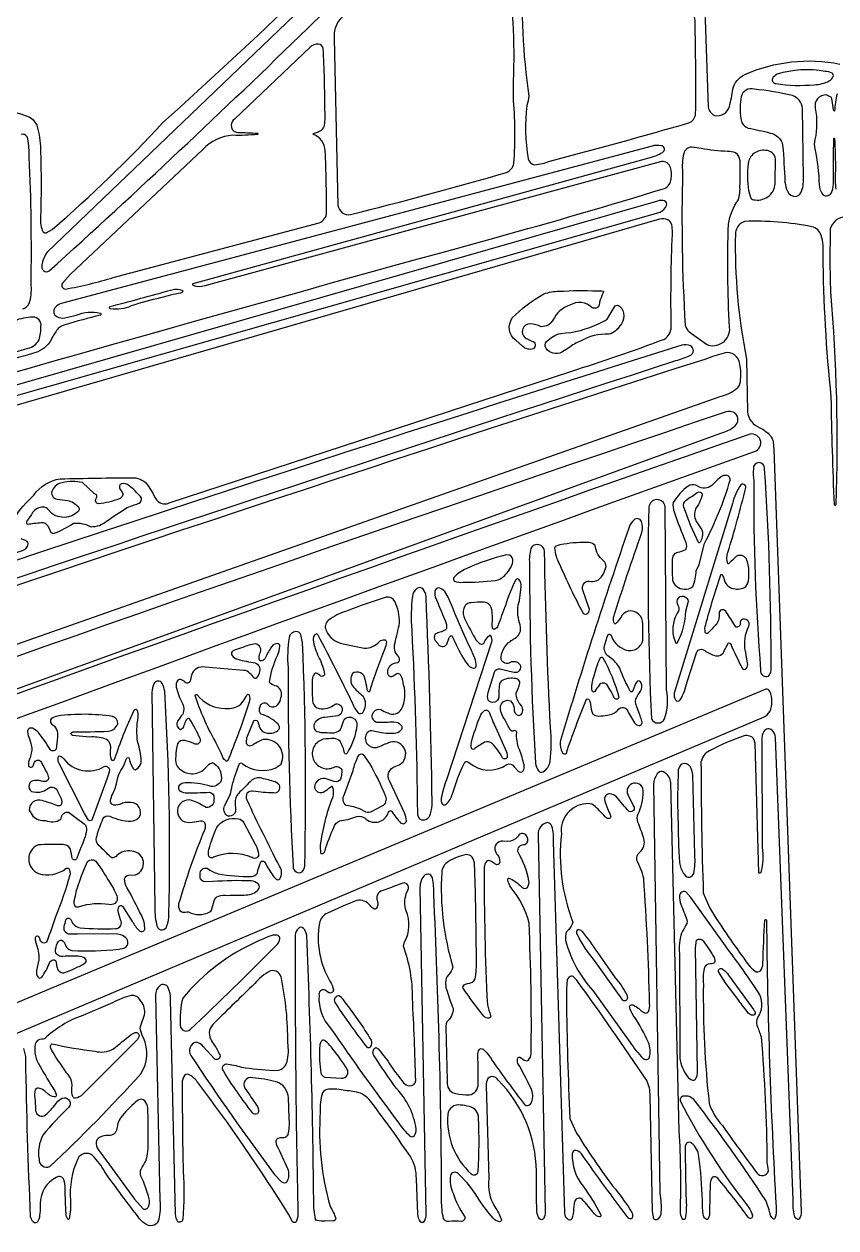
# Model space of a CAD drawing. Header units: metres. Extents: x 0.1 to 11.9, y 2.5 to 10.6.
# Drawn here: x 2.825 to 4.531, y 2.549 to 5.078 of the extents above; entities that cross this region are included whole.
import ezdxf

# ---------------------------------------------------------------- set-up
doc = ezdxf.new("R2010")
doc.units = ezdxf.units.M

msp = doc.modelspace()

# ---------------------------------------------------------------- linework, layer by layer
at = {"layer": 'Layer 1', "color": 0}
for points in [[(2.87343, 4.59892, 0.1276), (2.86229, 4.57138, 0.3157), (2.86591, 4.55992, 0.3157), (2.87791, 4.55941, 0.0087), (3.42105, 5.06938), (4.30586, 5.93711, 0.0199), (5.43085, 7.15143, 0.0349), (6.76457, 8.82672, 0.0132), (7.80683, 10.4261, -0.3156), (7.81356, 10.42746, -0.3081), (7.82169, 10.41323, 0.1559), (7.82504, 10.40217, 0.554), (7.83153, 10.40224, 0.2638), (7.83198, 10.4139, 0.0415), (7.81648, 10.43607, 0.1151), (7.80658, 10.44448, 0.3209), (7.80157, 10.44374, 0.041), (7.77989, 10.41175, -0.0264), (6.06598, 7.92675, -0.0319), (3.46018, 5.16184), (2.87343, 4.59892)], [(4.23462, 5.08402, -0.044), (4.22249, 5.39979, 0.0155), (4.2188, 5.47523, 0.3763), (4.19191, 5.50332, 0.0664), (3.89914, 5.48417, 0.3076), (3.86655, 5.43015, 0.0181), (3.8708, 5.25862, 0.1463), (3.88376, 5.22944, -0.311), (3.88392, 5.22274, 0.1604), (3.87206, 5.19363, 0.0465), (3.88539, 4.92622, -0.0554), (3.88113, 4.90707, 0.069), (3.88409, 4.79453, 0.3282), (3.89764, 4.78227, 0.0708), (3.9295, 4.78981, 0.0055), (4.22159, 4.8704, 0.2864), (4.23587, 4.88877, 0.0087), (4.23462, 5.08402)], [(3.83909, 5.20433, 0.0571), (3.83834, 5.40729, 0.3953), (3.82744, 5.41236, 0.1152), (3.81093, 5.40227, 0.0061), (3.48907, 5.08825, 0.2125), (3.47668, 5.04753), (3.4843, 4.6968, 0.4231), (3.51074, 4.67757, 0.0081), (3.83838, 4.76621, 0.2455), (3.85417, 4.78506, 0.0351), (3.85286, 4.92612), (3.85327, 4.9577, 0.0499), (3.83909, 5.20433)], [(3.45678, 4.8966, 0.0139), (3.45339, 5.02665, 0.3437), (3.4433, 5.03588, 0.1839), (3.42584, 5.0291), (3.26725, 4.87823, 0.52), (3.26641, 4.85228), (3.27377, 4.85011, -0.0204), (3.31525, 4.84847, -0.3452), (3.31612, 4.84734, -0.3449), (3.31523, 4.84623, -0.0383), (3.26357, 4.84421, 0.2028), (3.20041, 4.81443), (2.92139, 4.55152), (2.90524, 4.53344, 0.5748), (2.91173, 4.52127, 0.0298), (3.01233, 4.54541), (3.44459, 4.66059, 0.3238), (3.46059, 4.68336, 0.0097), (3.4576, 4.81165, 0.2928), (3.43274, 4.84596, -0.3237), (3.43199, 4.84695, -0.3231), (3.4327, 4.84797, 0.0865), (3.44991, 4.85513, 0.1798), (3.45588, 4.86574, 0.0786), (3.45678, 4.8966)], [(4.50811, 4.97864, 0.1158), (4.40688, 4.97256, 0.1628), (4.39724, 4.96342, 0.4801), (4.40437, 4.95282, 0.0615), (4.4854, 4.95061, 0.1141), (4.51648, 4.95854, 0.1627), (4.52488, 4.96757, 0.3743), (4.52248, 4.9748, 0.1208), (4.50811, 4.97864)], [(4.41869, 4.82357, -0.01), (4.42351, 4.74589, 0.0588), (4.42872, 4.72678, 0.309), (4.44691, 4.71576, 0.2205), (4.45673, 4.7234, 0.1356), (4.46221, 4.75451), (4.46019, 4.90102, 0.3077), (4.43911, 4.92786, 0.0332), (4.35882, 4.94106, 0.4344), (4.33163, 4.92537, 0.0824), (4.33087, 4.87923), (4.33289, 4.87067, 0.175), (4.34636, 4.85944, -0.017), (4.39237, 4.8491, -0.3101), (4.41869, 4.82357)], [(4.20839, 4.767, 0.021), (4.21381, 4.44537, 0.1653), (4.22256, 4.43139), (4.2584, 4.40518, 0.5699), (4.30728, 4.44074, -0.0245), (4.30487, 4.65773, -0.114), (4.32582, 4.70903, 0.1068), (4.32868, 4.73734, 0.0303), (4.32914, 4.79073, 0.2381), (4.31991, 4.80715, 0.0978), (4.30286, 4.81013, -0.0265), (4.24731, 4.81642), (4.22829, 4.81953, 0.3641), (4.21087, 4.80592, 0.0826), (4.20839, 4.767)], [(4.3826, 4.81236, 0.4221), (4.3463, 4.78514, 0.0627), (4.34699, 4.72847), (4.35157, 4.71254, 0.2517), (4.36078, 4.70861, 0.4699), (4.40305, 4.74672), (4.40349, 4.79411, 0.404), (4.3826, 4.81236)], [(2.20656, 4.14699, -0.0441), (2.09957, 4.11254, 0.3194), (2.07527, 4.09225, 0.3549), (2.0828, 4.08639, 0.0852), (2.11408, 4.09337), (2.33324, 4.1618), (2.64824, 4.25245), (4.16123, 4.68293, 0.2003), (4.17457, 4.6971, 0.395), (4.17059, 4.70635, 0.1702), (4.15545, 4.70621), (2.20656, 4.14699)], [(3.04997, 4.48572, -0.1544), (3.00664, 4.4799, -0.2832), (3.00437, 4.48185, -0.2838), (3.00511, 4.48476, 0.0059), (3.13514, 4.51972, -0.1682), (3.15711, 4.51887, -0.4303), (3.15789, 4.51621, -0.1916), (3.15358, 4.51287, 0.026), (3.11181, 4.50281, 0.0269), (3.04997, 4.48572)], [(3.85068, 4.46051, -0.066), (3.91664, 4.51122, -0.0856), (3.94929, 4.51661, -0.0282), (4.02885, 4.51721, -0.0998), (4.04137, 4.51699, -0.3467), (4.04215, 4.51575, -0.109), (4.04087, 4.51181, 0.0251), (4.03398, 4.49395), (4.03289, 4.48688, -0.4495), (4.01829, 4.48215, 0.3509), (3.97176, 4.48754, 0.2047), (3.93609, 4.45599, -0.2833), (3.91149, 4.44224, 0.0774), (3.88828, 4.44841, 0.3204), (3.87254, 4.43745, 0.3205), (3.87781, 4.419, 0.0483), (3.88719, 4.41418), (3.89196, 4.41203, -0.2865), (3.89858, 4.40485, -0.2867), (3.89502, 4.39574, -0.2808), (3.87236, 4.40098), (3.85776, 4.41372, -0.4065), (3.85068, 4.46051)], [(3.95273, 4.42822, 0.1043), (4.03294, 4.44912, 0.0594), (4.05018, 4.45779), (4.06653, 4.48593, -0.3373), (4.07608, 4.48519, -0.428), (4.07643, 4.44412, -0.2007), (4.054, 4.42626, 0.1511), (3.99378, 4.41151, 0.0886), (3.96953, 4.39798), (3.95478, 4.38879, -0.3913), (3.92163, 4.3967, -0.393), (3.92286, 4.41102, -0.1491), (3.95273, 4.42822)], [(4.35789, 4.11881, 0.0208), (4.37234, 3.72047, 0.5738), (4.3888, 3.7079, 0.1779), (4.39444, 3.72028, 0.0179), (4.38058, 4.14336, 0.4545), (4.36899, 4.15664, 0.4545), (4.3574, 4.14336, 0.0532), (4.35789, 4.11881)], [(4.25463, 3.98693, 0.0493), (4.30845, 4.11999, 0.4888), (4.29814, 4.12991, 0.1761), (4.28592, 4.12408, 0.0227), (4.27253, 4.1111, -0.3185), (4.24395, 4.10524), (4.2364, 4.10935, 0.191), (4.22014, 4.10727, 0.107), (4.18893, 4.07273, 0.1406), (4.19054, 4.05298, 0.0094), (4.21515, 3.98916, -0.2178), (4.21435, 3.97367, -0.1649), (4.21329, 3.97282, -0.0132), (4.19777, 3.96753), (4.19221, 3.96567, 0.1881), (4.18657, 3.9531, 0.023), (4.1872, 3.90985, 0.3419), (4.21157, 3.89101, 0.2195), (4.23023, 3.89627, 0.0801), (4.23715, 3.9291), (4.24324, 3.94245), (4.25463, 3.98693)], [(3.04177, 4.06238, -0.0206), (3.06481, 4.07063, 0.4911), (3.06977, 4.0854, 0.0234), (3.04593, 4.10812, 0.2305), (3.02969, 4.11222, 0.4722), (3.02614, 4.10152), (3.03167, 4.09329, -0.4296), (3.02477, 4.0809, -0.0775), (2.98086, 4.07018, -0.5419), (2.97653, 4.08154, 0.0984), (2.97806, 4.08666, 0.2579), (2.97721, 4.08865), (2.97213, 4.09163), (2.94741, 4.11467, 0.1244), (2.90499, 4.11442, 0.2489), (2.88429, 4.09891, 0.5421), (2.8946, 4.07998, -0.0121), (2.91672, 4.07731, -0.1445), (2.93815, 4.06449, -0.4478), (2.93811, 4.0536, -0.3623), (2.88285, 4.04982), (2.87368, 4.06001, 0.2443), (2.86155, 4.06298, 0.2312), (2.84286, 4.05172, -0.0446), (2.83174, 4.03596, 0.1637), (2.83008, 4.02977, 0.369), (2.83226, 4.02753, 0.0485), (2.84627, 4.02927, 0.0218), (2.86059, 4.03107, -0.3016), (2.87488, 4.02355), (2.87939, 4.01338, 0.2889), (2.88691, 4.00797, 0.0684), (2.92877, 4.02941, -0.1445), (2.96554, 4.02202, 0.1835), (2.99832, 4.03362, -0.0242), (3.04177, 4.06238)], [(4.31524, 3.89215, 0.2272), (4.34145, 3.89646), (4.34518, 3.90197, 0.091), (4.34747, 3.92845, 0.1106), (4.34241, 3.9546, 0.3851), (4.32165, 3.96006), (4.31609, 3.95482, -0.0253), (4.30476, 3.94413, -0.4917), (4.30378, 3.94432, -0.1782), (4.30354, 3.96786, 0.0152), (4.34114, 4.10431, 0.3181), (4.3379, 4.11097, 0.318), (4.33056, 4.11012, 0.0816), (4.31314, 4.07111), (4.19087, 3.67204, 0.2068), (4.19361, 3.65798, 0.5034), (4.2035, 3.65832, 0.0765), (4.21817, 3.69597), (4.23746, 3.7569, -0.4475), (4.25229, 3.76345, 0.0752), (4.2743, 3.75192, 0.4841), (4.29633, 3.76283, 0.0642), (4.30345, 3.77591, -0.5649), (4.30899, 3.77649, 0.0208), (4.33436, 3.72401, 0.413), (4.34229, 3.72404, 0.2381), (4.34515, 3.73634), (4.34043, 3.76023, -0.167), (4.34778, 3.81298, 0.323), (4.34471, 3.82523, 0.323), (4.33212, 3.82618, 0.2433), (4.32975, 3.81958, -0.4905), (4.32132, 3.81098), (4.31821, 3.81447, 0.0258), (4.30029, 3.84251, 0.3047), (4.29285, 3.84771, 0.3045), (4.28523, 3.84279, -0.1865), (4.2794, 3.81647, 0.0099), (4.26228, 3.79896, -0.5726), (4.25611, 3.79961, -0.1225), (4.25698, 3.81628, -0.0113), (4.28854, 3.92114, -0.5352), (4.29072, 3.92152, -0.1093), (4.29511, 3.91422, 0.3429), (4.31524, 3.89215)], [(4.17497, 3.6792), (4.1719, 4.06422, 0.3739), (4.15435, 4.07883, 0.3739), (4.13744, 4.06348, 0.0175), (4.14295, 3.61827, 0.2818), (4.15678, 3.6097, 0.2818), (4.17069, 3.61812, 0.1248), (4.17497, 3.6792)], [(4.21098, 4.06331, -0.2985), (4.2158, 4.07807, 0.0113), (4.23929, 4.09356, -0.3611), (4.24732, 4.09387, -0.3611), (4.2491, 4.08604, -0.0363), (4.24165, 4.06874), (4.23573, 4.05923, 0.2261), (4.23659, 4.03435), (4.24615, 4.01978, -0.2431), (4.24983, 4.00108, -0.0378), (4.24551, 3.98984, -0.5257), (4.24193, 3.98873, -0.0287), (4.21098, 4.06331)], [(3.95186, 3.57279, 0.1639), (3.95633, 3.54698, 0.5553), (3.96419, 3.54663, -0.018), (4.00687, 3.65944, -0.3988), (4.01068, 3.65967, -0.1882), (4.01414, 3.6533, 0.0449), (4.01747, 3.6339), (4.02015, 3.62843, 0.197), (4.03201, 3.62427, 0.0245), (4.05081, 3.62605, 0.1836), (4.07234, 3.63685, -0.5023), (4.09128, 3.63829, 0.0183), (4.10726, 3.60994, 0.2333), (4.11708, 3.60432, 0.5331), (4.12283, 3.61339, 0.0378), (4.1192, 3.62472), (4.11214, 3.64365, -0.2466), (4.11273, 3.66563, 0.0526), (4.12236, 3.68078, 0.2231), (4.12002, 3.69638, 0.3857), (4.11217, 3.69638), (4.10928, 3.6917), (4.10349, 3.6761, -0.5237), (4.09853, 3.67635, -0.0366), (4.07652, 3.72502, 0.0885), (4.05691, 3.74689, -0.2736), (4.04363, 3.76744, -0.0471), (4.05213, 3.79539, -0.281), (4.05509, 3.79661, -0.2803), (4.05751, 3.79454, 0.2134), (4.08492, 3.76492, 0.4864), (4.12525, 3.78352, -0.0111), (4.12473, 3.8174, 0.4906), (4.09413, 3.8447, 0.2044), (4.07849, 3.83149, -0.051), (4.06771, 3.81824, -0.4561), (4.06542, 3.8184, -0.1907), (4.06345, 3.83108, -0.0109), (4.12313, 4.01018, 0.1691), (4.12204, 4.03328, 0.5265), (4.10643, 4.03629, 0.1245), (4.09607, 4.02088, 0.0099), (3.95186, 3.57279)], [(3.88968, 3.97615, 0.0954), (3.88679, 3.94511, 0.0154), (3.89946, 3.52503, 0.1181), (3.90566, 3.50903, 0.3926), (3.91553, 3.50709, 0.2072), (3.93006, 3.52883, 0.0561), (3.93099, 3.6002, -0.0093), (3.9184, 3.96961, 0.3457), (3.90661, 3.98416, 0.3457), (3.88968, 3.97615)], [(3.94926, 3.94476, 0.0199), (3.99923, 3.84023, 0.3441), (4.00956, 3.84046, 0.3441), (4.01185, 3.85053), (3.99849, 3.89059, -0.2686), (4.00242, 3.90391, -0.2685), (4.01592, 3.90713, 0.3286), (4.04193, 3.92294, 0.0642), (4.04778, 3.93827, 0.2132), (4.04286, 3.94978, -0.1877), (4.02453, 3.98261, 0.1902), (4.01218, 3.98856, 0.0577), (3.95901, 3.98518, 0.0813), (3.94259, 3.98138, 0.2912), (3.93967, 3.97722, 0.119), (3.94926, 3.94476)], [(3.83859, 3.96284, 0.0546), (3.75388, 3.93363, 0.1067), (3.72778, 3.91528, 0.457), (3.72948, 3.90765, 0.1262), (3.74682, 3.90529, 0.0262), (3.81501, 3.90882, 0.1758), (3.83688, 3.92224, 0.1605), (3.85171, 3.94882, 0.3537), (3.84481, 3.96229), (3.83859, 3.96284)], [(3.80712, 3.7796), (3.71215, 3.49042, 0.0302), (3.7013, 3.45175, 0.1923), (3.70373, 3.4391, 0.3864), (3.71159, 3.43888, 0.1516), (3.72475, 3.46094, -0.0374), (3.75083, 3.52719, -0.4437), (3.7592, 3.52672, 0.3521), (3.83931, 3.52282, -0.3534), (3.85436, 3.5178), (3.86346, 3.50794, 0.3828), (3.87333, 3.50894, 0.2141), (3.87543, 3.52148, 0.032), (3.86567, 3.55413, -0.1291), (3.86, 3.58978, 0.2696), (3.85775, 3.59337, 0.2696), (3.85351, 3.59319, -0.4156), (3.84661, 3.59532, -0.0312), (3.83508, 3.61697, -0.167), (3.82555, 3.64557, -0.2952), (3.84051, 3.65766), (3.84659, 3.65619, -0.2165), (3.85482, 3.63963, 0.4018), (3.86373, 3.62513, 0.3067), (3.872, 3.6323, 0.3196), (3.86712, 3.64924, -0.2028), (3.85911, 3.67208, 0.0308), (3.86649, 3.69308, 0.2915), (3.86133, 3.70198, 0.1578), (3.8341, 3.70103, 0.2307), (3.82379, 3.6926, 0.0415), (3.82226, 3.66448, -0.3127), (3.81361, 3.65338, -0.3126), (3.80019, 3.6576, -0.1587), (3.79975, 3.6735), (3.81301, 3.71644, -0.3427), (3.8249, 3.72364), (3.84451, 3.71888), (3.85441, 3.71665, 0.306), (3.86601, 3.72011, 0.3059), (3.86714, 3.73217, 0.3516), (3.84626, 3.73672, -0.5054), (3.82755, 3.74308, -0.2728), (3.84667, 3.78121, -0.0424), (3.85383, 3.78642, 0.2705), (3.86818, 3.80567, 0.0594), (3.86442, 3.82517, -0.1328), (3.86562, 3.86731), (3.86958, 3.89602, 0.1778), (3.86472, 3.91089, 0.5029), (3.85799, 3.9107, 0.0504), (3.83644, 3.85673, 0.0082), (3.82049, 3.81371, -0.2038), (3.81396, 3.80704, -0.4086), (3.80909, 3.809), (3.80824, 3.81546, 0.0559), (3.8077, 3.84764, 0.3332), (3.79136, 3.86382, 0.0214), (3.76408, 3.86235, 0.2157), (3.75135, 3.85645), (3.74879, 3.85045, 0.191), (3.75067, 3.82765, 0.0163), (3.77508, 3.78336), (3.78099, 3.77722, 0.4049), (3.79079, 3.77745), (3.79383, 3.78304, -0.073), (3.80249, 3.79369, -0.4702), (3.80507, 3.79332, -0.1639), (3.80712, 3.7796)], [(3.50219, 3.84447, 0.0956), (3.46405, 3.8253, 0.3779), (3.45983, 3.80379, 0.2662), (3.49539, 3.77625), (3.53961, 3.76675, 0.2365), (3.57135, 3.78104, -0.1878), (3.58196, 3.78448, -0.3921), (3.5861, 3.78017, -0.0937), (3.58239, 3.76411, 0.0222), (3.55075, 3.67566, -0.4932), (3.54835, 3.67536, -0.1522), (3.54541, 3.68106, 0.0381), (3.54138, 3.70124, 0.2727), (3.53168, 3.71515, 0.2725), (3.51483, 3.7134, 0.2801), (3.51533, 3.68689, 0.0339), (3.53631, 3.66644, -0.2882), (3.53769, 3.63421, -0.4958), (3.52905, 3.62913, -0.0779), (3.51494, 3.65122, 0.0097), (3.44246, 3.79448, 0.5457), (3.43473, 3.79402, 0.1823), (3.43275, 3.78008, 0.0654), (3.44567, 3.74449, -0.0749), (3.45633, 3.71229, -0.2942), (3.45196, 3.70778, -0.2945), (3.44603, 3.70989, 0.1107), (3.43833, 3.71423, 0.2894), (3.4348, 3.71327, 0.1397), (3.43026, 3.70054, 0.024), (3.4309, 3.65723, 0.2655), (3.44066, 3.64129, 0.2459), (3.47437, 3.64669, -0.4442), (3.49062, 3.64542, -0.5192), (3.4838, 3.6245), (3.45645, 3.62149, 0.26), (3.43477, 3.60838, 0.4279), (3.44028, 3.59199, 0.0906), (3.45735, 3.58953, 0.0128), (3.47538, 3.58924, 0.2914), (3.49212, 3.60102), (3.49583, 3.61378, -0.4287), (3.5146, 3.62059), (3.51991, 3.61773, -0.2089), (3.52416, 3.60544, -0.1125), (3.50338, 3.54615, -0.2909), (3.50099, 3.54448, -0.2914), (3.49845, 3.54593, 0.0789), (3.48866, 3.57123, 0.2109), (3.47643, 3.57687, 0.0248), (3.45359, 3.57552, 0.4387), (3.43236, 3.53424, 0.4387), (3.47526, 3.5165, -0.44), (3.49226, 3.51124, -0.0875), (3.49, 3.49176, -0.4021), (3.47649, 3.48661), (3.46187, 3.49168, 0.523), (3.4352, 3.47531, 0.4903), (3.45323, 3.46418), (3.45918, 3.468, -0.0154), (3.47163, 3.47663, -0.4553), (3.47224, 3.47648, -0.1836), (3.47259, 3.4524, 0.0588), (3.44687, 3.35174), (3.44761, 3.33614, 0.5425), (3.45727, 3.34182, -0.0313), (3.47538, 3.38981, -0.1956), (3.48762, 3.40424, -0.0127), (3.50475, 3.40673), (3.5239, 3.41321, -0.2443), (3.54124, 3.40959, 0.5037), (3.58837, 3.41687), (3.59057, 3.42262, -0.5298), (3.59758, 3.42366, 0.0419), (3.61585, 3.40013, 0.2783), (3.62317, 3.39845, 0.2783), (3.62807, 3.40414, 0.1195), (3.62415, 3.42113), (3.59358, 3.48677, -0.5222), (3.60598, 3.51885), (3.61319, 3.52184, 0.4109), (3.62372, 3.55666, 0.4109), (3.58902, 3.5676, -0.0225), (3.56505, 3.55763, -0.2771), (3.54615, 3.56537, -0.32), (3.5467, 3.59025, -0.3034), (3.55923, 3.59333, 0.0714), (3.60225, 3.58801, 0.1701), (3.61673, 3.59453, 0.4291), (3.61673, 3.60543, 0.2152), (3.60208, 3.61114, 0.0082), (3.56624, 3.61043, -0.4001), (3.55698, 3.62813, -0.4001), (3.57421, 3.63824, 0.0412), (3.5891, 3.63069, 0.4133), (3.61782, 3.63867, 0.181), (3.62234, 3.68993, 0.0833), (3.61724, 3.70809, 0.4283), (3.60797, 3.71305), (3.60029, 3.70778, -0.4917), (3.58934, 3.71234, -0.4887), (3.60978, 3.73673, 0.5418), (3.61094, 3.74974, -0.2837), (3.60421, 3.77782, 0.0081), (3.61379, 3.8201, 0.1149), (3.60375, 3.8652, 0.3518), (3.58596, 3.87393, 0.0243), (3.50219, 3.84447)], [(3.64083, 3.87601, 0.0514), (3.63925, 3.80499, -0.0103), (3.65137, 3.4203, 0.1844), (3.65636, 3.40774, 0.5031), (3.67872, 3.41881, 0.0988), (3.68216, 3.44357, 0.0074), (3.6694, 3.87533, 0.1606), (3.66318, 3.89071, 0.4091), (3.64995, 3.89202, 0.1866), (3.64083, 3.87601)], [(3.71605, 3.87383), (3.7091, 3.88594, 0.1099), (3.69854, 3.89305, 0.3905), (3.68908, 3.88964, 0.1839), (3.68883, 3.87439, 0.0068), (3.70956, 3.82495, -0.1425), (3.71227, 3.8082, -0.2007), (3.71001, 3.80517, -0.0606), (3.69896, 3.80033, 0.0232), (3.68939, 3.79697, 0.1514), (3.68816, 3.79596, 0.2445), (3.6884, 3.78274), (3.69386, 3.77648, 0.5659), (3.71324, 3.77513), (3.71742, 3.78687, -0.1525), (3.72134, 3.79249, -0.445), (3.72405, 3.792, -0.0381), (3.72969, 3.77984, 0.034), (3.75505, 3.73432, 0.1631), (3.76856, 3.72502, 0.4392), (3.77459, 3.7287, 0.1218), (3.77202, 3.74578, -0.0115), (3.71605, 3.87383)], [(4.21539, 3.84483), (4.22074, 3.86559, 0.3024), (4.21463, 3.87336, 0.3764), (4.19956, 3.87233, 0.3763), (4.19862, 3.85725, -0.2149), (4.19999, 3.84477, 0.205), (4.18919, 3.79081), (4.19407, 3.77752, 0.3617), (4.19578, 3.77717, 0.1365), (4.19876, 3.78003, 0.0975), (4.21539, 3.84483)], [(3.40984, 3.77895), (3.40656, 3.79517, 0.3098), (3.39601, 3.80182, 0.3624), (3.38174, 3.789, 0.0569), (3.3794, 3.72571, 0.014), (3.39012, 3.30797, 0.2729), (3.39623, 3.29682, 0.2729), (3.40894, 3.29678, 0.153), (3.41445, 3.30969, 0.017), (3.40984, 3.77895)], [(3.32707, 3.57473, 0.0529), (3.30353, 3.56213, -0.2747), (3.29567, 3.56238, -0.2744), (3.29213, 3.5694), (3.29313, 3.57827), (3.30678, 3.61247, -0.3106), (3.3111, 3.61575, -0.3107), (3.31572, 3.6129), (3.31971, 3.6008, 0.3426), (3.33579, 3.5886, 0.2511), (3.36031, 3.59578, 0.3048), (3.35862, 3.60704, 0.1224), (3.32324, 3.62818, -0.2496), (3.31937, 3.63994), (3.32167, 3.64667, -0.5464), (3.33633, 3.64939), (3.34016, 3.64523, 0.3782), (3.35813, 3.64875, 0.1951), (3.36438, 3.66287, 0.3774), (3.35595, 3.68685, -0.0663), (3.34269, 3.69232, -0.2636), (3.34075, 3.69562, -0.0783), (3.35786, 3.75298, 0.0906), (3.36231, 3.77057, 0.402), (3.35671, 3.77679, 0.1846), (3.34542, 3.77048, 0.0585), (3.33238, 3.74695, -0.2203), (3.32371, 3.73995, -0.4547), (3.31864, 3.74352, -0.1095), (3.32005, 3.75573, 0.2707), (3.32115, 3.76842, 0.2708), (3.31064, 3.77562, 0.0733), (3.2843, 3.76828, 0.0131), (3.26687, 3.76271), (3.26218, 3.75971, 0.3829), (3.26204, 3.75128, 0.19), (3.274, 3.74362, 0.0343), (3.31029, 3.73605, -0.3886), (3.3197, 3.71813, -0.1331), (3.31319, 3.70421, -0.4702), (3.30797, 3.70427, 0.038), (3.29944, 3.71395, 0.2034), (3.28597, 3.7202), (3.20499, 3.72707, 0.3937), (3.17696, 3.71044), (3.17368, 3.69743, -0.5593), (3.16236, 3.69614, 0.1357), (3.1532, 3.70114, 0.2847), (3.14821, 3.69947, 0.2368), (3.14459, 3.68496, 0.072), (3.15753, 3.65084, -0.2304), (3.15816, 3.62821, 0.046), (3.14744, 3.61326, 0.4804), (3.15383, 3.59616, 0.268), (3.16049, 3.60259, -0.0268), (3.16452, 3.6134, -0.1446), (3.16888, 3.61935, -0.4037), (3.17186, 3.61901, -0.0232), (3.1942, 3.57772, -0.3431), (3.19222, 3.56705, -0.3431), (3.1814, 3.56635, 0.0494), (3.16247, 3.57293), (3.15596, 3.57314, 0.2203), (3.14729, 3.56554, 0.0994), (3.1438, 3.53976, 0.3451), (3.1555, 3.51041, 0.4227), (3.20922, 3.51904, -0.1228), (3.21876, 3.52557, -0.2653), (3.2243, 3.52463, -0.2909), (3.23898, 3.48917, -0.4117), (3.21407, 3.47753, 0.0771), (3.16356, 3.48415, 0.1846), (3.1508, 3.47824, 0.389), (3.1508, 3.46887, 0.1815), (3.16349, 3.46317, 0.0245), (3.21446, 3.46441, -0.415), (3.22371, 3.44941, -0.4993), (3.20725, 3.43238, 0.0551), (3.17725, 3.44703, 0.4726), (3.14707, 3.42664, 0.4726), (3.17292, 3.40097, 0.0288), (3.19226, 3.40378, -0.3214), (3.20406, 3.40059, -0.1933), (3.20379, 3.38482, 0.026), (3.14963, 3.22997, 0.1932), (3.15205, 3.21592, 0.3207), (3.16419, 3.2126, -0.1487), (3.17047, 3.21297, 0.2621), (3.21505, 3.21289, 0.1894), (3.21838, 3.21644, 0.0434), (3.22431, 3.23602, -0.2794), (3.23339, 3.24579, -0.0995), (3.25327, 3.24761, 0.0077), (3.29175, 3.24837, 0.2091), (3.317, 3.25942, 0.3907), (3.31675, 3.2717, 0.1586), (3.30219, 3.27788, 0.0301), (3.22122, 3.27644), (3.20314, 3.27593, -0.2828), (3.19452, 3.2849), (3.19465, 3.29204, -0.5239), (3.20957, 3.30459, 0.1148), (3.23273, 3.293, 0.0515), (3.30252, 3.2874, 0.2099), (3.31506, 3.29431, -0.06), (3.32224, 3.31809, -0.4664), (3.32971, 3.31785), (3.33334, 3.31227, 0.0313), (3.3497, 3.28637), (3.35417, 3.28182, 0.3754), (3.36227, 3.28203, 0.2944), (3.36154, 3.30878, -0.0087), (3.29338, 3.44722, -0.2098), (3.29388, 3.46264, -0.2572), (3.30582, 3.46697, 0.0318), (3.34904, 3.46339, 0.2796), (3.35995, 3.4675, 0.2797), (3.36135, 3.47908, 0.1838), (3.34897, 3.48707, 0.018), (3.32112, 3.49421, 0.2458), (3.29969, 3.48604, -0.0139), (3.27506, 3.46176, 0.2098), (3.26843, 3.44161), (3.26897, 3.42682, -0.2766), (3.2633, 3.41574, -0.2766), (3.25086, 3.41551, -0.3426), (3.2459, 3.43564), (3.25815, 3.45892, 0.0171), (3.26208, 3.47802, -0.0426), (3.27765, 3.52454, -0.4321), (3.28403, 3.52413, 0.2634), (3.35254, 3.51472), (3.36478, 3.52342, 0.2773), (3.36134, 3.5604, 0.2773), (3.32707, 3.57473)], [(4.02217, 3.70653, -0.0378), (4.03503, 3.74614, -0.5526), (4.04103, 3.74689, -0.0596), (4.07459, 3.66394, -0.3434), (4.07014, 3.65961, -0.3434), (4.06485, 3.66287, 0.0156), (4.05563, 3.68019), (4.05081, 3.68859, 0.5454), (4.03307, 3.68903, 0.0285), (4.0244, 3.67613, -0.2999), (4.02098, 3.67477, -0.2995), (4.01838, 3.67737, -0.128), (4.02217, 3.70653)], [(3.09937, 3.22193, 0.0666), (3.10433, 3.18243, 0.3538), (3.11516, 3.17482, 0.3538), (3.12487, 3.18382, 0.108), (3.12923, 3.20715, 0.0209), (3.12028, 3.67624, 0.0772), (3.1153, 3.69268, 0.289), (3.10617, 3.69779, 0.2891), (3.0976, 3.69175, 0.1111), (3.09347, 3.67433), (3.09937, 3.22193)], [(3.24749, 3.64012, 0.1878), (3.28032, 3.64888), (3.28548, 3.65554, 0.0338), (3.29316, 3.66837, -0.298), (3.29563, 3.66992, -0.2987), (3.29805, 3.66825, -0.1255), (3.29796, 3.65308, -0.0158), (3.26826, 3.57014, -0.0238), (3.25275, 3.53059, -0.4387), (3.24917, 3.52972, -0.1394), (3.24274, 3.53727, 0.0105), (3.22621, 3.57191, -0.0484), (3.18434, 3.66715, -0.3198), (3.18579, 3.6696, -0.3198), (3.18858, 3.66903, 0.2331), (3.24749, 3.64012)], [(2.85429, 3.35359, 0.3042), (2.83455, 3.32331, 0.3043), (2.85506, 3.29354, 0.2456), (2.91255, 3.30374, -0.3953), (2.91933, 3.30358, -0.1477), (2.92106, 3.29022, -0.0285), (2.89078, 3.20247, -0.015), (2.87301, 3.15214, -0.2972), (2.86659, 3.1474, -0.2971), (2.85966, 3.15137), (2.85705, 3.15878, 0.3821), (2.85165, 3.1616, 0.3822), (2.84824, 3.15653, 0.0672), (2.84955, 3.14772, -0.1158), (2.85565, 3.11229), (2.85088, 3.08946, 0.1998), (2.85421, 3.07561, 0.4701), (2.86131, 3.07519, 0.0711), (2.87851, 3.10599, -0.2313), (2.88618, 3.11223, -0.4), (2.8916, 3.10904, -0.0475), (2.8928, 3.1026, 0.0538), (2.89424, 3.09533, 0.4301), (2.9108, 3.08545, 0.042), (2.93193, 3.09481, 0.0554), (2.95371, 3.10585, 0.4871), (2.95321, 3.11475, 0.1747), (2.93883, 3.11959, 0.0246), (2.90191, 3.11919, -0.4336), (2.89113, 3.13471, -0.067), (2.89615, 3.15015, -0.2888), (2.90322, 3.1533, -0.2885), (2.90909, 3.14828, 0.0335), (2.91434, 3.13803, 0.1303), (2.92597, 3.13148, 0.0398), (3.02324, 3.1343), (3.03453, 3.13654, 0.4962), (3.04079, 3.15628, 0.2006), (3.0181, 3.16647), (2.93698, 3.16596), (2.91847, 3.16613, -0.2741), (2.9093, 3.17488), (2.90935, 3.18221, -0.0291), (2.91273, 3.19635, -0.296), (2.91868, 3.19962, -0.2961), (2.92409, 3.19552, 0.3091), (2.94261, 3.17944, 0.0304), (3.01716, 3.17766, 0.5757), (3.0277, 3.19648), (3.02303, 3.21121, -0.2015), (3.02496, 3.22457, -0.5077), (3.03141, 3.22515), (3.05229, 3.19293, 0.0871), (3.06699, 3.17363, 0.573), (3.07823, 3.17608, 0.1484), (3.07128, 3.20586, 0.0113), (3.04105, 3.26427, -0.1518), (3.03596, 3.28211, -0.3415), (3.04438, 3.28972), (3.05905, 3.29051, 0.3585), (3.07554, 3.31868, 0.3585), (3.05107, 3.34031, 0.2362), (3.02006, 3.33112, -0.1184), (3.01141, 3.32633, -0.2746), (3.00707, 3.32752, 0.0206), (2.98274, 3.35145), (2.97824, 3.35692, -0.1958), (2.97811, 3.37321, -0.0278), (2.99039, 3.408, -0.4098), (3.00528, 3.41373, 0.106), (3.0491, 3.4035, 0.2387), (3.06738, 3.41273, 0.5455), (3.05003, 3.44253), (3.04, 3.44292, 0.0829), (3.02935, 3.44007, -0.1199), (3.01379, 3.43708, -0.504), (3.00719, 3.4499, -0.0437), (3.01258, 3.46407, 0.0686), (3.02142, 3.49247, -0.0946), (3.02797, 3.50974, 0.071), (3.03819, 3.52915), (3.04011, 3.53512, -0.3449), (3.04297, 3.53706, -0.3446), (3.04553, 3.53475, 0.0717), (3.05349, 3.51467, 0.2698), (3.05879, 3.51162), (3.06473, 3.51571, 0.211), (3.07092, 3.53021, 0.0644), (3.06353, 3.56903, -0.0801), (3.06464, 3.62207, 0.1498), (3.06235, 3.63633, 0.5606), (3.05557, 3.63608, 0.0321), (3.01439, 3.53229, -0.2873), (3.01127, 3.53059, -0.2872), (3.00838, 3.53265, -0.0926), (3.00648, 3.55244, 0.3803), (2.99478, 3.57666, 0.0822), (2.96232, 3.58024), (2.92643, 3.58343, -0.3838), (2.92355, 3.58762, -0.3837), (2.92741, 3.59092, 0.0071), (3.0016, 3.59245, 0.2865), (3.02153, 3.60805, 0.3829), (3.01075, 3.6234, 0.0705), (2.89507, 3.62417, 0.1457), (2.88211, 3.61838, 0.3824), (2.88208, 3.60862, -0.3028), (2.89485, 3.5798), (2.89201, 3.55481, -0.2917), (2.88543, 3.55087, -0.2915), (2.87909, 3.55517, 0.0328), (2.85481, 3.58973, 0.122), (2.84223, 3.59859, 0.5553), (2.83214, 3.59085, 0.0869), (2.83627, 3.57657, -0.0538), (2.84099, 3.55583, -0.1033), (2.83496, 3.53041, 0.0735), (2.83397, 3.52211, 0.3865), (2.83819, 3.51664, 0.3865), (2.84403, 3.52032, 0.0277), (2.84698, 3.52744, -0.2888), (2.85424, 3.53167, -0.289), (2.86119, 3.52694, 0.0346), (2.87155, 3.50809, -0.051), (2.87576, 3.49732, -0.5459), (2.8685, 3.48671, -0.0727), (2.8595, 3.48789, 0.0986), (2.84728, 3.48885, 0.3357), (2.83527, 3.48, 0.3357), (2.84052, 3.46604, 0.2665), (2.87444, 3.47215, -0.4344), (2.89376, 3.4691), (2.90005, 3.45682), (2.90251, 3.45115, -0.2175), (2.90249, 3.43748, -0.2643), (2.89945, 3.43545, -0.1127), (2.89146, 3.43672, 0.039), (2.86277, 3.44655, 0.529), (2.83556, 3.42661), (2.84335, 3.41422, 0.2239), (2.86994, 3.40481, 0.2429), (2.90183, 3.40724), (2.90335, 3.41254, -0.4184), (2.91852, 3.42227), (2.93469, 3.40973), (2.95111, 3.39773, -0.2712), (2.95618, 3.38417, -0.0693), (2.94421, 3.34834), (2.9356, 3.32577, -0.3297), (2.93099, 3.32208, -0.3296), (2.92611, 3.32542, 0.0468), (2.92207, 3.34435), (2.91912, 3.34959, 0.1697), (2.90676, 3.35412, 0.0288), (2.85429, 3.35359)], [(3.79191, 3.56919, 0.0355), (3.77031, 3.55474, -0.4784), (3.76485, 3.5571, -0.126), (3.76461, 3.56864, -0.0289), (3.78295, 3.62344, -0.1295), (3.79233, 3.63595, -0.4463), (3.80278, 3.63105, 0.0181), (3.81601, 3.59918), (3.83793, 3.55035, -0.1663), (3.8398, 3.53662, -0.2776), (3.83425, 3.53417, -0.2778), (3.82949, 3.53794, 0.0675), (3.80875, 3.56605, 0.2875), (3.79191, 3.56919)], [(3.51598, 3.5099, -0.0617), (3.52752, 3.54063, -0.4465), (3.53698, 3.54374), (3.55045, 3.52489, -0.0328), (3.58443, 3.45573, -0.3663), (3.57683, 3.43463), (3.55537, 3.42398, -0.2137), (3.5428, 3.4226, 0.1124), (3.50164, 3.43612, -0.3593), (3.49793, 3.45994), (3.51598, 3.5099)], [(2.99338, 3.51825, -0.5058), (3.0041, 3.5114, -0.1058), (2.9992, 3.49405), (2.96747, 3.40569, -0.4521), (2.96019, 3.40572), (2.95212, 3.41952), (2.89765, 3.52563, -0.2081), (2.89749, 3.53929, -0.3848), (2.90058, 3.54031, -0.1167), (2.9081, 3.53458, 0.3816), (2.99338, 3.51825)], [(4.20667, 3.52342, 0.2012), (4.19939, 3.51096, 0.0219), (4.19876, 3.41033, 0.0101), (4.20179, 3.31635, 0.1083), (4.21051, 3.29373), (4.21548, 3.28811, 0.5369), (4.23187, 3.29363, 0.074), (4.23415, 3.33257), (4.22988, 3.50046, 0.1297), (4.22407, 3.51807, 0.3781), (4.20667, 3.52342)], [(3.95385, 3.37669, 0.1197), (3.97785, 3.19116, -0.1148), (3.9688, 3.17523), (3.96434, 3.1707, 0.1336), (3.96276, 3.15325, 0.125), (4.01988, 3.04771), (4.09817, 2.93867, 0.0495), (4.12517, 2.9052, 0.5076), (4.13916, 2.90757, 0.1569), (4.13658, 2.93837, 0.0496), (4.10551, 2.99483, -0.113), (4.09719, 3.01375, -0.4558), (4.10077, 3.01762, -0.1802), (4.1113, 3.01334, -0.0245), (4.12239, 3.00413), (4.12818, 3.00069, 0.3641), (4.13677, 3.00391, 0.1263), (4.13924, 3.02014, 0.0117), (4.12675, 3.28323, 0.0661), (4.11227, 3.32155, -0.2856), (4.11836, 3.33797, 0.2957), (4.12716, 3.3671, 0.0099), (4.11457, 3.40129, -0.2052), (4.11528, 3.41884, 0.1041), (4.12577, 3.46399, 0.5154), (4.10556, 3.48328, 0.5154), (4.09392, 3.45788), (4.10551, 3.43519, -0.3311), (4.10514, 3.42607, -0.331), (4.0963, 3.4238, -0.0285), (4.06984, 3.4545, 0.1774), (4.05568, 3.46075, 0.4303), (4.04439, 3.44899, 0.0609), (4.05536, 3.41924), (4.05745, 3.4125, -0.4447), (4.05407, 3.40879, -0.2105), (4.04567, 3.41254, 0.0329), (4.02118, 3.43725, 0.1785), (4.00529, 3.44014, 0.4265), (3.95385, 3.37669)], [(3.21312, 3.34421, -0.0249), (3.22957, 3.39012, -0.3039), (3.27508, 3.40844, -0.2318), (3.28648, 3.4001), (3.31068, 3.35487, -0.0884), (3.31733, 3.33625, -0.324), (3.314, 3.32671, -0.3238), (3.30391, 3.32689, 0.2084), (3.22318, 3.32752, -0.4368), (3.2129, 3.32968, -0.0791), (3.21312, 3.34421)], [(3.88575, 3.18919, 0.1187), (3.84809, 3.26348, -0.0953), (3.84099, 3.2801, -0.4592), (3.84369, 3.28369), (3.85059, 3.28111, -0.0222), (3.87173, 3.26425, 0.4033), (3.88239, 3.26401, 0.1887), (3.88567, 3.27816, 0.0855), (3.86286, 3.33802, -0.5342), (3.87741, 3.35431, 0.4165), (3.88177, 3.37042, 0.4662), (3.86573, 3.37599), (3.86129, 3.37061, -0.2294), (3.84088, 3.3606), (3.83101, 3.36156, 0.5757), (3.81505, 3.33988, 0.0898), (3.81901, 3.33312, -0.1855), (3.82431, 3.31825, -0.4084), (3.8185, 3.31181), (3.81415, 3.3137), (3.80541, 3.31912, 0.3114), (3.79646, 3.31905, 0.1774), (3.79166, 3.30585, 0.0136), (3.79825, 3.01752, 0.0253), (3.80516, 2.99513, -0.4738), (3.80145, 2.9894, -0.2414), (3.79064, 2.99351, -0.0165), (3.74712, 3.05273, -0.333), (3.74786, 3.05769, -0.1509), (3.75686, 3.06238, 0.26), (3.77276, 3.0722, 0.0461), (3.77505, 3.14201, 0.0061), (3.77145, 3.31116, 0.1545), (3.76623, 3.32807, 0.2353), (3.75378, 3.33319, 0.0844), (3.71661, 3.3189, 0.251), (3.70228, 3.29529, 0.0875), (3.72587, 3.09696, -0.0981), (3.71704, 3.08108), (3.71278, 3.07634, 0.1827), (3.71361, 3.04599, 0.0314), (3.7264, 3.01059, -0.2219), (3.71313, 2.98176, 0.1098), (3.71085, 2.96382, -0.0054), (3.71401, 2.85178, 0.3839), (3.73233, 2.83119, 0.0518), (3.76, 2.82852, 0.3733), (3.77917, 2.85134, 0.0177), (3.77805, 2.91104, -0.1723), (3.78151, 2.92391, -0.3733), (3.78955, 2.92418, -0.076), (3.80789, 2.90169, 0.0147), (3.87653, 2.80801, 0.4928), (3.89112, 2.81281, 0.2132), (3.88938, 2.843, 0.0212), (3.86254, 2.89467, -0.2034), (3.8624, 2.90553, -0.4616), (3.8677, 2.90728), (3.8759, 2.90166, 0.3191), (3.88485, 2.90163, 0.1683), (3.89033, 2.91481, 0.0147), (3.88575, 3.18919)], [(3.0034, 3.27663, -0.0615), (3.0197, 3.24638, -0.2279), (3.019, 3.23494), (3.01585, 3.23063, -0.1639), (3.00271, 3.22817, 0.1113), (2.94067, 3.22381, -0.3073), (2.93254, 3.2237, -0.1699), (2.93022, 3.23624, -0.0646), (2.95844, 3.31864, -0.4856), (2.97732, 3.31708, -0.028), (3.0034, 3.27663)], [(3.46889, 2.9685, 0.009), (3.61209, 2.7689, 0.0497), (3.63467, 2.74266, 0.4098), (3.64515, 2.74275, 0.1649), (3.64866, 2.75667, 0.1551), (3.6074, 2.84177, -0.016), (3.56043, 2.91075, -0.476), (3.56363, 2.92776), (3.5689, 2.92498, -0.0409), (3.59565, 2.88923, 0.0218), (3.62227, 2.85402, 0.1907), (3.63498, 2.84711, 0.3824), (3.6479, 2.85837, 0.0058), (3.64087, 3.03143, 0.093), (3.6218, 3.14084), (3.6245, 3.14989, 0.2288), (3.62763, 3.21525, -0.1686), (3.62799, 3.25056), (3.63145, 3.25858, 0.347), (3.6296, 3.27087, 0.3469), (3.61722, 3.27192, -0.0105), (3.58466, 3.2601), (3.57453, 3.25629, 0.2665), (3.56616, 3.24451, 0.0757), (3.56709, 3.23482, -0.2384), (3.56513, 3.22007, -0.4068), (3.55975, 3.21919, -0.0536), (3.55182, 3.22605, 0.3062), (3.524, 3.23673, 0.0213), (3.46229, 3.21038, 0.2283), (3.4453, 3.18897, 0.174), (3.46739, 3.06734, -0.1162), (3.47463, 3.04896, -0.2726), (3.47174, 3.0433, -0.2729), (3.46537, 3.04307), (3.45718, 3.04847, 0.2847), (3.44736, 3.04667, 0.2847), (3.44459, 3.03707, 0.2038), (3.46889, 2.9685)], [(4.26432, 2.81068, 0.1052), (4.29198, 2.7638, 0.0077), (4.36444, 2.66498, 0.3073), (4.37811, 2.65897, 0.3071), (4.38873, 2.66946, 0.0386), (4.38634, 2.68718, 0.0203), (4.37403, 2.94991, 0.0198), (4.36539, 2.97388, -0.1572), (4.36676, 2.99119, 0.2597), (4.37093, 3.03873, 0.0167), (4.29838, 3.14164), (4.22575, 3.24319), (4.21534, 3.25484, 0.2935), (4.20488, 3.25291, 0.2935), (4.20228, 3.24259), (4.20334, 3.23288, 0.0088), (4.21618, 3.20002, -0.245), (4.21556, 3.18477, 0.0189), (4.2062, 3.16819, 0.1069), (4.20183, 3.1256), (4.20269, 2.90558, 0.1298), (4.21825, 2.86754, 0.1571), (4.22928, 2.85945, 0.3409), (4.23579, 2.86173, 0.1462), (4.23953, 2.87801), (4.23552, 3.1374), (4.23775, 3.15368, -0.4594), (4.25297, 3.15001, -0.0242), (4.27469, 3.11715), (4.27651, 3.11106, -0.4142), (4.27198, 3.10422, -0.1108), (4.26678, 3.10365, 0.3967), (4.25361, 3.09339, 0.0761), (4.25207, 3.06096, 0.0302), (4.26432, 2.81068)], [(3.15822, 3.03147, 0.079), (3.15287, 2.97393, 0.2789), (3.16073, 2.96346, 0.2789), (3.17365, 2.96556, 0.0087), (3.35521, 3.14275, 0.149), (3.3625, 3.15638, 0.3978), (3.35649, 3.16397, 0.1367), (3.33926, 3.16088, 0.1146), (3.1741, 3.04984), (3.15822, 3.03147)], [(4.06709, 3.07403, -0.0589), (4.09108, 3.03893), (4.09239, 3.03211, -0.2901), (4.08923, 3.0266, -0.2899), (4.0829, 3.02709), (4.02353, 3.11041, -0.0597), (3.98734, 3.16517, -0.221), (3.9874, 3.17472, -0.3336), (3.99074, 3.17594, -0.1326), (3.99765, 3.1716, -0.0187), (4.02961, 3.12732), (4.06709, 3.07403)], [(3.37885, 2.93779, 0.0528), (3.36561, 3.07315, 0.4619), (3.34261, 3.08884, 0.1089), (3.30948, 3.06219, 0.0064), (3.22493, 2.9795, 0.3613), (3.21699, 2.94505, 0.0379), (3.22482, 2.9325, -0.0521), (3.23508, 2.91495, -0.3538), (3.23498, 2.90523, -0.3538), (3.22545, 2.9033), (3.2014, 2.93016, 0.1599), (3.18669, 2.9391, 0.5308), (3.17507, 2.91128, 0.0135), (3.35052, 2.66188), (3.36606, 2.64581, 0.4118), (3.37785, 2.64655, 0.2343), (3.37886, 2.67301, 0.0227), (3.35625, 2.72187), (3.35433, 2.72989, -0.3838), (3.36064, 2.73833, -0.1139), (3.36651, 2.73874, 0.4151), (3.38039, 2.74838, 0.0794), (3.38161, 2.78109), (3.38011, 2.82249, 0.3172), (3.35456, 2.85563, 0.0571), (3.3053, 2.86408, 0.3093), (3.28967, 2.85886, 0.3092), (3.28888, 2.8424, -0.0075), (3.31518, 2.80372, -0.2846), (3.31558, 2.78884, -0.4112), (3.30473, 2.79087, -0.0253), (3.24353, 2.87865, -0.5516), (3.24942, 2.8937, -0.0392), (3.28161, 2.88669, 0.028), (3.34932, 2.87985), (3.35913, 2.88045, 0.2807), (3.37755, 2.8979, 0.0951), (3.37885, 2.93779)], [(4.28376, 3.08731, -0.324), (4.28624, 3.09324, -0.3239), (4.29265, 3.09273, -0.0983), (4.3051, 3.0797), (4.35719, 3.00781, -0.0557), (4.36089, 3.0014, -0.5173), (4.35558, 2.99569, -0.1988), (4.34658, 3.00015, -0.0089), (4.3264, 3.02679, -0.0293), (4.28376, 3.08731)], [(3.0703, 2.87292, 0.2628), (3.07545, 2.94841, -0.0799), (3.06874, 2.9682, -0.0753), (3.07364, 2.98446, 0.0313), (3.0788, 3.0008, 0.1635), (3.06904, 3.02774, 0.2956), (3.05008, 3.03713, 0.0733), (3.01098, 3.02204), (2.94822, 2.99547, 0.105), (2.86773, 2.9465, -0.0987), (2.8618, 2.94544, 0.3658), (2.84805, 2.93517, 0.1871), (2.8583, 2.88835, 0.014), (2.88921, 2.83678), (2.89263, 2.82816, -0.4656), (2.88838, 2.82428, -0.1525), (2.87499, 2.83045), (2.86848, 2.83591, 0.1435), (2.85437, 2.8428, 0.3668), (2.84849, 2.83931, 0.0901), (2.84723, 2.82143, -0.0326), (2.84868, 2.79849, 0.5316), (2.86719, 2.78427, 0.0556), (2.88918, 2.80661), (2.89585, 2.81488, -0.1856), (2.90894, 2.82214, -0.3007), (2.92031, 2.81586, -0.3006), (2.91898, 2.80293, 0.0334), (2.86446, 2.74347, 0.1649), (2.85626, 2.69319, 0.5572), (2.87897, 2.67788, 0.0209), (3.0703, 2.87292)], [(3.55387, 2.9433, -0.2219), (3.55234, 2.92947, -0.4281), (3.54686, 2.92733, -0.0236), (3.47911, 3.0216, -0.4358), (3.48273, 3.03669, -0.2942), (3.48936, 3.03514, -0.0376), (3.49883, 3.02313, -0.0312), (3.55387, 2.9433)], [(2.97372, 2.92023, 0.1828), (3.01168, 2.92424, -0.009), (3.04971, 2.95506), (3.05838, 2.95942, -0.4555), (3.06669, 2.9519), (3.06288, 2.94459), (2.9477, 2.82909, -0.1568), (2.93287, 2.82129, -0.3544), (2.92703, 2.82491, -0.1248), (2.92553, 2.84245, 0.1881), (2.92083, 2.86587, -0.0117), (2.90371, 2.89067, -0.0538), (2.88099, 2.92654, -0.423), (2.88351, 2.93581, 0.0282), (2.97372, 2.92023)], [(3.44848, 2.87408, 0.2431), (3.45681, 2.86583), (3.49203, 2.86328, 0.2847), (3.5037, 2.86957, 0.2849), (3.50327, 2.88284, 0.0304), (3.47366, 2.92474, 0.0347), (3.46103, 2.93933), (3.45609, 2.94274, 0.4182), (3.44911, 2.94066, 0.1374), (3.44579, 2.92767, 0.0572), (3.44848, 2.87408)], [(3.08543, 2.73178, 0.021), (3.08477, 2.80103, 0.1711), (3.0785, 2.81599, 0.3668), (3.06451, 2.81742, 0.0491), (3.03099, 2.78453, 0.1712), (3.01995, 2.75709, -0.3976), (3.00244, 2.74342, 0.1466), (2.98308, 2.73857, 0.2323), (2.97612, 2.72938, 0.1333), (2.98043, 2.71386), (3.00404, 2.68125), (3.05718, 2.60932), (3.07485, 2.5892, 0.4163), (3.08594, 2.59329, 0.1674), (3.08758, 2.60974, 0.0522), (3.07049, 2.65778, -0.1942), (3.07079, 2.67262, 0.0178), (3.08035, 2.68917, 0.1086), (3.08543, 2.73178)], [(3.74156, 2.80695, 0.4318), (3.71513, 2.78745, 0.2319), (3.76439, 2.66232, 0.5562), (3.77889, 2.66715, 0.0274), (3.77958, 2.77917, 0.3649), (3.7604, 2.80395, 0.0458), (3.74156, 2.80695)]]:
    msp.add_lwpolyline(points, format="xyb", close=True, dxfattribs=at)
for points in [[(4.24225, 5.47329), (4.26224, 4.90413, 0.2667), (4.27558, 4.88622, 0.4073), (4.30697, 4.90482, 0.0278), (4.31385, 4.94092, -0.2234), (4.33899, 4.97201, -0.1545), (4.53877, 4.99399, 0.22)], [(0.18489, 3.77055), (2.20353, 4.33891, 0.2936), (2.22964, 4.36721), (2.23362, 4.67175, -0.1421), (2.24014, 4.70573, -0.1449), (2.26334, 4.72234), (2.34593, 4.74161, 0.3399), (2.38806, 4.78527, 0.0326), (2.3921, 4.95349, -0.3409), (2.41596, 4.98293), (2.45949, 4.99253, -0.1089), (2.65997, 4.99157, -0.3887), (2.69759, 4.95368, 0.0163), (2.69665, 4.91932, 0.3728), (2.71166, 4.90438, -0.0881), (2.83468, 4.88337, -0.1877), (2.85266, 4.86255, -0.0571), (2.85933, 4.81574, -0.0159), (2.85958, 4.67556, 0.1045), (2.86304, 4.64471, 0.314), (2.87095, 4.63907), (2.88383, 4.64637, 0.0288), (3.11665, 4.87099, 0.0104), (3.69051, 5.41377, 0.069)], [(4.53301, 4.93149, 0.0326), (4.52777, 4.89527), (4.52744, 4.89496), (4.52703, 4.89511, -0.1102), (4.52578, 4.89802), (4.52303, 4.91712), (4.5212, 4.9235), (4.51019, 4.9293, 0.4875), (4.48728, 4.90108, -0.098), (4.48659, 4.83563, 0.1346), (4.48641, 4.81558, -0.0466), (4.49534, 4.74017, 0.1187), (4.50081, 4.72299, 0.2797), (4.51106, 4.71709, 0.2798), (4.52103, 4.72347, 0.123), (4.52543, 4.74107, -0.0109), (4.52624, 4.83778, -0.391), (4.52703, 4.83851, -0.391), (4.52781, 4.83778, -0.0129), (4.52961, 4.76941, 0.0702), (4.5307, 4.73084, 0.1742)], [(2.82146, 4.47983, 0.2868), (2.83714, 4.49551, 0.0906), (2.83962, 4.53293), (2.83962, 4.53293, 0.0149), (2.83585, 4.79842, 0.044), (2.83255, 4.83669, 0.4576), (2.81865, 4.84598)], [(0.11557, 3.55092, -0.0075), (3.81661, 4.62972, 0.0079), (4.17033, 4.73265, 0.2766), (4.18436, 4.75255, 0.1091), (4.18294, 4.77693, 0.3433), (4.16442, 4.78894), (3.20447, 4.5279, -0.1727), (3.18089, 4.52851, -0.307), (3.17907, 4.53071, -0.3067), (3.18044, 4.53322), (4.14279, 4.79859, 0.1206), (4.16906, 4.81064, 0.2721), (4.16959, 4.81819, 0.2724), (4.16324, 4.82232, 0.1026), (4.14429, 4.82171), (2.90548, 4.49188, 0.1536), (2.88948, 4.4817, 0.4544), (2.89375, 4.46332, 0.169), (2.91034, 4.46082, 0.0247), (2.93458, 4.46637, -0.1587), (2.98466, 4.47072, -0.3152), (2.98639, 4.46876, -0.3152), (2.98514, 4.46648, 0.0136), (2.91126, 4.44609, 0.1454), (2.8966, 4.43842, 0.0483), (2.88411, 4.41941, -0.181), (2.8538, 4.38958, -0.0128), (2.63311, 4.32814, -0.0123)], [(2.80439, 4.03986, -0.0633), (2.84519, 4.08833, -0.2041), (2.90087, 4.12258, -0.005), (3.05507, 4.12489, -0.2504), (3.08564, 4.10761), (3.09522, 4.09223, 0.0784), (3.10651, 4.07468, 0.2708), (3.12986, 4.07194), (3.97364, 4.3484, 0.0135), (4.1702, 4.41601, 0.2514), (4.18447, 4.44069, -0.0121), (4.18626, 4.6241, 0.0847), (4.18559, 4.6562, 0.2209), (4.17746, 4.66661, 0.135), (4.15984, 4.66839), (2.69534, 4.24437, 0.0094)], [(4.55107, 4.67229, 0.3537), (4.51885, 4.64766, 0.0144), (4.51918, 4.5156, -0.0302), (4.53042, 4.068, -0.3564), (4.52887, 4.06673, -0.3564), (4.52733, 4.068, -0.0057), (4.52085, 4.29454, -0.0235), (4.50381, 4.59347, 0.0895), (4.49971, 4.63354, 0.2739), (4.47978, 4.65213, 0.0592), (4.33853, 4.66326), (4.33122, 4.66002, 0.2197), (4.31952, 4.63727, 0.0553), (4.34292, 4.37374), (4.34464, 4.26347, 0.2769), (4.37085, 4.22978, -0.0643), (4.38227, 4.22305, -0.2009), (4.3988, 4.2), (4.40022, 4.18395), (4.45765, 2.58285, -0.1311), (4.45362, 2.5682, -0.4102), (4.44888, 2.56703, -0.1932), (4.44331, 2.57433, -0.0537), (4.44069, 2.60708), (4.40346, 3.57901, 0.166), (4.39665, 3.59461, 0.4847), (4.37943, 3.59163, 0.1554), (4.37508, 3.57434), (4.37534, 3.34844, -0.1115), (4.37253, 3.2955, -0.3268), (4.37085, 3.29392, -0.3275), (4.36883, 3.29505), (4.36094, 3.56741), (4.35849, 3.57537, 0.313), (4.33768, 3.58268, 0.0424), (4.26478, 3.551, 0.2426), (4.24711, 3.52721, 0.0078), (4.25191, 3.25272), (4.2649, 3.22174, 0.0246), (4.33728, 3.11567, 0.1084), (4.36026, 3.08891, 0.3908), (4.37216, 3.08933, 0.1531), (4.37725, 3.10395, -0.0125), (4.38159, 3.19566, -0.3621), (4.38314, 3.19693, -0.3614), (4.38467, 3.19566, 0.0114), (4.40483, 2.59358, -0.1232), (4.40238, 2.56896, -0.4636), (4.39897, 2.56793, -0.1593), (4.39346, 2.57477, 0.0432), (4.38318, 2.60659, 0.0184), (4.23497, 2.81523, 0.152), (4.21983, 2.82581), (4.21289, 2.82592, 0.4857), (4.20326, 2.81595, 0.0475), (4.34703, 2.59247, -0.0893), (4.35541, 2.57455, -0.327), (4.35257, 2.56943, -0.3266), (4.34684, 2.57057, 0.0158), (4.28238, 2.65313, 0.3707), (4.27149, 2.6553, 0.1815), (4.26661, 2.64263), (4.26528, 2.58358, -0.1355), (4.26211, 2.56827, -0.4352), (4.25775, 2.56711, -0.19), (4.25245, 2.57436, -0.0451), (4.25013, 2.60708, 0.0256), (4.24256, 2.69914, 0.194), (4.22747, 2.7272, 0.3816), (4.21678, 2.72676), (4.21419, 2.7207, 0.0118), (4.21604, 2.60652, -0.0628), (4.21373, 2.56793, -0.2938), (4.21066, 2.56631, -0.294), (4.2079, 2.56844, -0.1283), (4.20396, 2.58364, 0.0203), (4.20156, 2.75191), (4.18373, 3.48404, 0.2253), (4.1713, 3.50529, 0.2598), (4.15976, 3.50678), (4.15528, 3.50254, 0.1477), (4.14711, 3.48053), (4.16052, 2.62165, -0.0624), (4.16309, 2.58173, -0.1872), (4.15632, 2.56749, -0.5005), (4.14781, 2.5683), (4.14509, 2.58364), (4.14028, 2.82641, 0.1239), (4.13303, 2.85851, 0.0102), (3.98613, 3.06941), (3.97867, 3.07732, 0.4776), (3.96585, 3.06825, 0.0426), (3.96449, 3.03006, 0.0104), (3.97187, 2.77909), (3.98587, 2.74809, 0.0282), (4.07317, 2.62255, -0.0285), (4.10193, 2.58153, -0.1838), (4.10268, 2.56958, -0.4917), (4.09405, 2.5703, -0.0077), (3.99585, 2.70439, 0.1937), (3.98382, 2.71192, 0.4038), (3.97665, 2.70442, 0.1811), (3.99926, 2.6366, -0.0392), (4.0369, 2.5761, -0.5759), (4.03375, 2.5724, -0.1759), (4.0231, 2.57859, 0.0072), (3.99771, 2.60922, 0.5269), (3.98142, 2.60433), (3.97927, 2.5892, -0.0759), (3.97563, 2.56804, -0.5045), (3.967, 2.56708, -0.1968), (3.96096, 2.58039), (3.93704, 3.36093, 0.0954), (3.93394, 3.39265, 0.2926), (3.92489, 3.40043, 0.3866), (3.90497, 3.37517), (3.91995, 2.58284, -0.1342), (3.91589, 2.56809, -0.5259), (3.90783, 2.56809, -0.1378), (3.90222, 2.58284, -0.0093), (3.90137, 2.66826, 0.1947), (3.82086, 2.85958, 0.5106), (3.79929, 2.86275, 0.1364), (3.79589, 2.84817), (3.80104, 2.65241, 0.1683), (3.81404, 2.59296, -0.0648), (3.82747, 2.56785, -0.5404), (3.82354, 2.56171, -0.1813), (3.81015, 2.56977, -0.0281), (3.78231, 2.60603, 0.0733), (3.73697, 2.66327, 0.5486), (3.72066, 2.65869, 0.1352), (3.72606, 2.6219, 0.0715), (3.74976, 2.5746, -0.554), (3.74371, 2.56258, 0.0573), (3.71685, 2.56234, -0.3238), (3.7061, 2.56894, -0.0611), (3.70221, 2.60646, 0.0105), (3.68568, 3.25045, 0.0517), (3.68313, 3.28337, 0.5095), (3.66741, 3.29071, 0.2053), (3.65669, 3.26464), (3.66914, 2.57804, -0.1244), (3.66476, 2.56209, -0.4824), (3.6575, 2.56143, -0.1315), (3.65226, 2.57755), (3.64902, 2.65223, 0.1466), (3.63661, 2.69875, 0.0123), (3.55798, 2.80833, 0.1312), (3.53189, 2.832, 0.0439), (3.49971, 2.83748, 0.0712), (3.46471, 2.84059, 0.2313), (3.45168, 2.83272, 0.0958), (3.44726, 2.79255, 0.0889), (3.46785, 2.59399, -0.0645), (3.47979, 2.56913, -0.4566), (3.47433, 2.56373), (3.4576, 2.56339, -0.0644), (3.44099, 2.56443, -0.2332), (3.43713, 2.56735), (3.43365, 2.59143, 0.0085), (3.4186, 3.16389, 0.1716), (3.41191, 3.17821, 0.4205), (3.40109, 3.17821, 0.1718), (3.39467, 3.16402, 0.0067), (3.40032, 2.57804, -0.129), (3.39637, 2.56206, -0.4663), (3.3889, 2.56144), (3.38025, 2.57805, 0.0238), (3.18966, 2.85453, 0.095), (3.17335, 2.87018, 0.366), (3.16203, 2.86913, 0.1628), (3.15707, 2.85315, 0.0054), (3.15909, 2.66824, -0.0364), (3.15833, 2.56727, -0.2772), (3.15454, 2.56138, -0.277), (3.14756, 2.56195, -0.1281), (3.14319, 2.57802), (3.13255, 3.02951, 0.1085), (3.1279, 3.05305, 0.4616), (3.11047, 3.05821, 0.2257), (3.10079, 3.0377), (3.11022, 2.60627, -0.0885), (3.1078, 2.56708, -0.504), (3.0829, 2.55557, -0.1003), (3.06754, 2.56825, -0.0102), (2.99433, 2.66692, 0.0773), (2.96849, 2.70117, 0.4779), (2.93767, 2.69415, 0.1319), (2.9225, 2.60655, -0.054), (2.91964, 2.56789, -0.2952), (2.91833, 2.56675, -0.2948), (2.91677, 2.56748, -0.1161), (2.91296, 2.57832, -0.0128), (2.91127, 2.63226, 0.0934), (2.90867, 2.65005, 0.4574), (2.89259, 2.65504, 0.2845), (2.85888, 2.60037, -0.0577), (2.85618, 2.56762), (2.85326, 2.56152, -0.4311), (2.84494, 2.56099, -0.1669), (2.83863, 2.57224, -0.0076), (2.82844, 2.90292, 0.0985), (2.82416, 2.92569, 0.3076)], [(2.68187, 4.35585, 0.0067), (2.83345, 4.3968, 0.1993), (2.85623, 4.4145, 0.0882), (2.86019, 4.44259, 0.4689), (2.84352, 4.46243, 0.0847), (2.80461, 4.45452, 0.0053)], [(1.21174, 3.36675, -0.0059), (4.19437, 4.37085, 0.0422), (4.22478, 4.38229, 0.2949), (4.23121, 4.39199, 0.295), (4.225, 4.40183, 0.1675), (4.20674, 4.40322, 0.0117), (0.12773, 3.01577, -0.0908)], [(0.95931, 3.1238), (4.28763, 4.29544, 0.1048), (4.32129, 4.31158, 0.1904), (4.32994, 4.32658, 0.0864), (4.32843, 4.36351, 0.4826), (4.29558, 4.38683, 0.0165), (4.25717, 4.3743, 0.0111), (0.12634, 2.94983, -0.115)], [(0.11649, 2.70369), (4.2889, 4.21871, 0.1234), (4.31884, 4.23399, 0.4299), (4.31976, 4.25981, 0.242), (4.29822, 4.26285, 0.0084), (0.15543, 2.78445, -0.0481)], [(0.1153, 2.6109, -0.0054), (4.35933, 4.17996, 0.4341), (4.37159, 4.20457, 0.4342), (4.3462, 4.21514, 0.0061), (0.12792, 2.68392, -0.0958)], [(0.11595, 3.03502, -0.0088), (2.81728, 3.9704, 0.1682), (2.83191, 3.98027, 0.3092), (2.83138, 3.99109), (2.82648, 3.99398, 0.0568), (2.8184, 3.99655, -0.3187)], [(1.87105, 2.56099), (4.37849, 3.62205, 0.1394), (4.39174, 3.63363, 0.2038), (4.39195, 3.67571, 0.3126), (4.38333, 3.68108), (1.68644, 2.55175, -0.1584)]]:
    msp.add_lwpolyline(points, format="xyb", dxfattribs=at)

doc.saveas('drawing.dxf')
